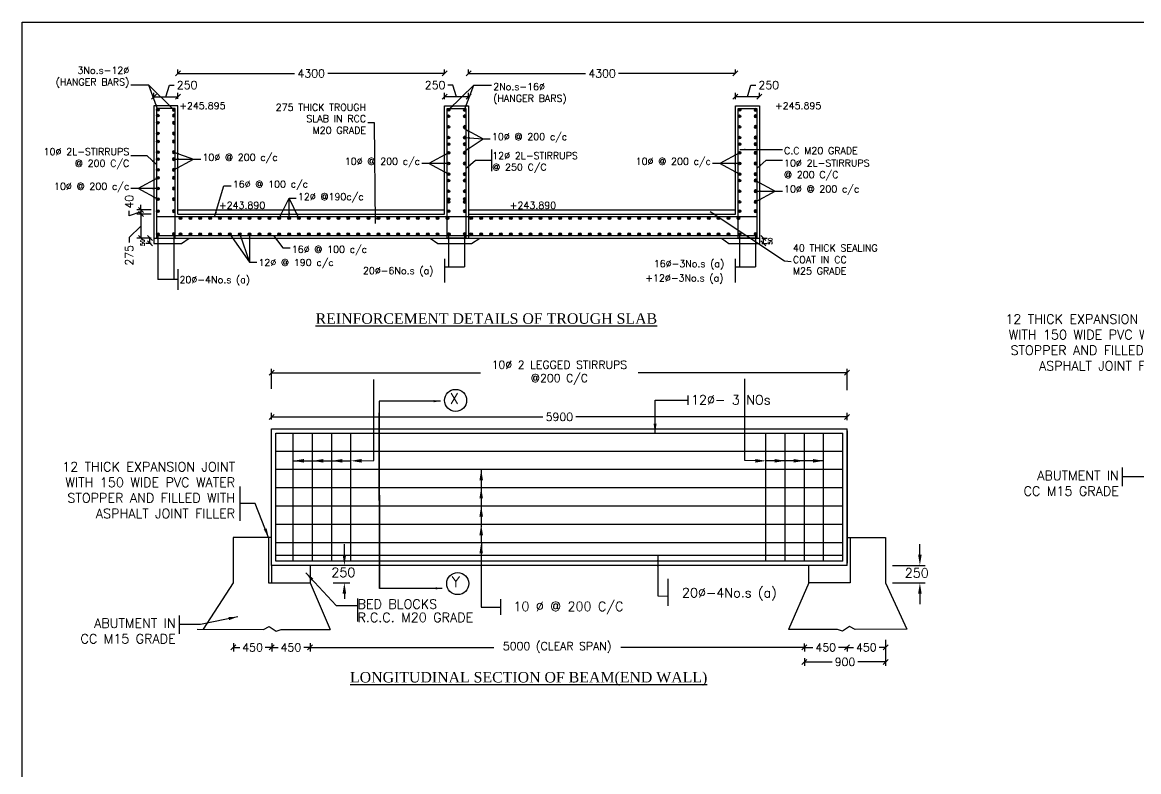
# Model space of a CAD drawing. Header units: inches. Extents: x 103704 to 190976, y -124356 to 89240.
# Drawn here: x 145429 to 166350, y -109060 to -95017 of the extents above; entities that cross this region are included whole.
import ezdxf
from ezdxf.enums import TextEntityAlignment as Align

# ---------------------------------------------------------------- set-up
doc = ezdxf.new("R2010")
doc.units = ezdxf.units.IN
doc.header["$LTSCALE"] = 100
doc.header["$MEASUREMENT"] = 0
doc.header["$PDMODE"] = 3
for name, color, linetype in [('Dim', 7, 'Continuous'), ('ren', 7, 'Continuous'), ('Text', 7, 'Continuous')]:
    doc.layers.add(name, color=color, linetype=linetype)
doc.styles.add('ARIAL', font='times.ttf')
doc.styles.add('ROMANS', font='romans')
doc.dimstyles.new('ISO-25', dxfattribs={"dimscale": 50, "dimtxt": 2.5, "dimasz": 2.5, "dimexe": 1.25, "dimexo": 0.625, "dimtad": 1, "dimtxsty": 'ROMANS', "dimcen": 2.5, "dimadec": 0, "dimazin": 0, "dimtfac": 1, "dimtmove": 0, "dimatfit": 3, "dimfxl": 1, "dimarcsym": 0})
doc.dimstyles.new('Raj-50', dxfattribs={"dimscale": 50, "dimtxt": 2, "dimasz": 1.25, "dimexe": 1, "dimexo": 0.625, "dimtad": 0, "dimtxsty": 'ROMANS', "dimblk": 'OBLIQUE', "dimcen": 1.25, "dimclrd": 256, "dimclre": 256, "dimclrt": 256, "dimadec": 0, "dimazin": 0, "dimtfac": 1, "dimtmove": 1, "dimatfit": 3, "dimfxl": 1, "dimlwd": -1, "dimlwe": -1, "dimarcsym": 0})
doc.dimstyles.new('Raj-75', dxfattribs={"dimscale": 75, "dimtxt": 2, "dimasz": 1.25, "dimexe": 1, "dimexo": 0.625, "dimtad": 0, "dimtxsty": 'ROMANS', "dimblk": 'OBLIQUE', "dimcen": 1.25, "dimclrd": 256, "dimclre": 256, "dimclrt": 256, "dimadec": 0, "dimazin": 0, "dimtfac": 1, "dimtmove": 1, "dimatfit": 3, "dimfxl": 1, "dimlwd": -1, "dimlwe": -1, "dimarcsym": 0})

# ---------------------------------------------------------------- blocks, each defined once
blk = doc.blocks.new('_Oblique')
at = {"color": 0, "linetype": 'ByBlock', "lineweight": -2}
blk.add_line((-0.5, -0.5), (0.5, 0.5), dxfattribs=at)
blk = doc.blocks.new('*D96')
at = {"layer": 'Defpoints', "color": 0, "transparency": 16777216}
for p in [(148344, -96413), (147894, -96505), (148344, -96500)]:
    blk.add_point(p, dxfattribs=at)
at = {"layer": 'Dim', "transparency": 16777216}
for p, q in [((148119, -96413), (148185, -96193)), ((148185, -96193), (148278, -96193)), ((147894, -96458), (147894, -96338)), ((147894, -96413), (148344, -96413)), ((148344, -96453), (148344, -96338))]:
    blk.add_line(p, q, dxfattribs=at)
at = {"layer": 'Dim', "transparency": 16777216, "xscale": 93.75, "yscale": 93.75, "zscale": 93.75, "rotation": 180}
blk.add_blockref('_Oblique', (147894, -96413), dxfattribs=at)
at = {"layer": 'Dim', "transparency": 16777216, "xscale": 93.75, "yscale": 93.75, "zscale": 93.75}
blk.add_blockref('_Oblique', (148344, -96413), dxfattribs=at)
at = {"layer": 'Dim', "transparency": 16777216, "insert": (148518, -96193), "char_height": 150, "attachment_point": 5, "style": 'ROMANS'}
blk.add_mtext('250', dxfattribs=at)
blk = doc.blocks.new('*D97')
at = {"layer": 'Defpoints', "color": 0, "transparency": 16777216}
for p in [(153344, -96413), (153344, -96503), (153794, -96457)]:
    blk.add_point(p, dxfattribs=at)
at = {"layer": 'Dim', "transparency": 16777216}
for p, q in [((153499, -96193), (153405, -96193)), ((153569, -96413), (153499, -96193)), ((153344, -96456), (153344, -96338)), ((153794, -96413), (153344, -96413)), ((153794, -96410), (153794, -96338))]:
    blk.add_line(p, q, dxfattribs=at)
at = {"layer": 'Dim', "transparency": 16777216, "xscale": 93.75, "yscale": 93.75, "zscale": 93.75, "rotation": 180}
blk.add_blockref('_Oblique', (153344, -96413), dxfattribs=at)
at = {"layer": 'Dim', "transparency": 16777216, "xscale": 93.75, "yscale": 93.75, "zscale": 93.75}
blk.add_blockref('_Oblique', (153794, -96413), dxfattribs=at)
at = {"layer": 'Dim', "transparency": 16777216, "insert": (153165, -96193), "char_height": 150, "attachment_point": 5, "style": 'ROMANS'}
blk.add_mtext('250', dxfattribs=at)
blk = doc.blocks.new('*D98')
at = {"layer": 'Defpoints', "color": 0, "transparency": 16777216}
for p in [(147894, -98531), (147653, -98611), (147894, -98611)]:
    blk.add_point(p, dxfattribs=at)
at = {"layer": 'Dim', "transparency": 16777216}
for p, q in [((147847, -98531), (147578, -98531)), ((147653, -98531), (147653, -98438)), ((147653, -98531), (147653, -98611)), ((147653, -98531), (147653, -98611)), ((147433, -98642), (147433, -98549)), ((147653, -98571), (147433, -98642)), ((147847, -98611), (147578, -98611)), ((147653, -98611), (147653, -98705))]:
    blk.add_line(p, q, dxfattribs=at)
at = {"layer": 'Dim', "transparency": 16777216, "xscale": 93.75, "yscale": 93.75, "zscale": 93.75}
for p, rotation in [((147653, -98531), 270), ((147653, -98611), 90)]:
    blk.add_blockref('_Oblique', p, dxfattribs=dict(at, rotation=rotation))
at = {"layer": 'Dim', "transparency": 16777216, "insert": (147433, -98380), "char_height": 150, "attachment_point": 5, "rotation": 90, "style": 'ROMANS'}
blk.add_mtext('40', dxfattribs=at)
blk = doc.blocks.new('*D99')
at = {"layer": 'Defpoints', "color": 0, "transparency": 16777216}
for p in [(147894, -98611), (147653, -99061), (147894, -99061)]:
    blk.add_point(p, dxfattribs=at)
at = {"layer": 'Dim', "transparency": 16777216}
for p, q in [((147847, -98611), (147578, -98611)), ((147653, -98611), (147653, -99061)), ((147653, -98836), (147433, -99051)), ((147433, -99051), (147433, -99145)), ((147847, -99061), (147578, -99061))]:
    blk.add_line(p, q, dxfattribs=at)
at = {"layer": 'Dim', "transparency": 16777216, "xscale": 93.75, "yscale": 93.75, "zscale": 93.75}
for p, rotation in [((147653, -98611), 90), ((147653, -99061), 270)]:
    blk.add_blockref('_Oblique', p, dxfattribs=dict(at, rotation=rotation))
at = {"layer": 'Dim', "transparency": 16777216, "insert": (147433, -99384), "char_height": 150, "attachment_point": 5, "rotation": 90, "style": 'ROMANS'}
blk.add_mtext('275', dxfattribs=at)
blk = doc.blocks.new('A$C499103CF')
at = {"ltscale": 5}
h = blk.add_hatch(color=256, dxfattribs=at)
edge = h.paths.add_edge_path()
edge.add_arc((0, 0), 25, 0, 360)
blk.add_circle((0, 0), 25, dxfattribs=at)
blk = doc.blocks.new('*D100')
at = {"layer": 'Defpoints', "color": 0, "transparency": 16777216}
for p in [(148344, -96019), (153344, -95975), (153344, -96019)]:
    blk.add_point(p, dxfattribs=at)
at = {"layer": 'Dim', "transparency": 16777216}
for p, q in [((148344, -95973), (148344, -95900)), ((148344, -95975), (150532, -95975)), ((153344, -95975), (151155, -95975)), ((153344, -95973), (153344, -95900))]:
    blk.add_line(p, q, dxfattribs=at)
at = {"layer": 'Dim', "transparency": 16777216, "xscale": 93.75, "yscale": 93.75, "zscale": 93.75, "rotation": 180}
blk.add_blockref('_Oblique', (148344, -95975), dxfattribs=at)
at = {"layer": 'Dim', "transparency": 16777216, "xscale": 93.75, "yscale": 93.75, "zscale": 93.75}
blk.add_blockref('_Oblique', (153344, -95975), dxfattribs=at)
at = {"layer": 'Dim', "transparency": 16777216, "insert": (150844, -95975), "char_height": 150, "attachment_point": 5, "style": 'ROMANS'}
blk.add_mtext('4300', dxfattribs=at)
blk = doc.blocks.new('*D101')
at = {"layer": 'Defpoints', "color": 0, "transparency": 16777216}
for p in [(158794, -96413), (158794, -96503), (159244, -96457)]:
    blk.add_point(p, dxfattribs=at)
at = {"layer": 'Dim', "transparency": 16777216}
for p, q in [((159019, -96413), (159085, -96193)), ((159085, -96193), (159178, -96193)), ((158794, -96456), (158794, -96338)), ((159244, -96413), (158794, -96413)), ((159244, -96410), (159244, -96338))]:
    blk.add_line(p, q, dxfattribs=at)
at = {"layer": 'Dim', "transparency": 16777216, "xscale": 93.75, "yscale": 93.75, "zscale": 93.75, "rotation": 180}
blk.add_blockref('_Oblique', (158794, -96413), dxfattribs=at)
at = {"layer": 'Dim', "transparency": 16777216, "xscale": 93.75, "yscale": 93.75, "zscale": 93.75}
blk.add_blockref('_Oblique', (159244, -96413), dxfattribs=at)
at = {"layer": 'Dim', "transparency": 16777216, "insert": (159418, -96193), "char_height": 150, "attachment_point": 5, "style": 'ROMANS'}
blk.add_mtext('250', dxfattribs=at)
blk = doc.blocks.new('*D102')
at = {"layer": 'Defpoints', "color": 0, "transparency": 16777216}
for p in [(153794, -96019), (158794, -95975), (158794, -96019)]:
    blk.add_point(p, dxfattribs=at)
at = {"layer": 'Dim', "transparency": 16777216}
for p, q in [((153794, -95973), (153794, -95900)), ((153794, -95975), (155982, -95975)), ((158794, -95975), (156605, -95975)), ((158794, -95973), (158794, -95900))]:
    blk.add_line(p, q, dxfattribs=at)
at = {"layer": 'Dim', "transparency": 16777216, "xscale": 93.75, "yscale": 93.75, "zscale": 93.75, "rotation": 180}
blk.add_blockref('_Oblique', (153794, -95975), dxfattribs=at)
at = {"layer": 'Dim', "transparency": 16777216, "xscale": 93.75, "yscale": 93.75, "zscale": 93.75}
blk.add_blockref('_Oblique', (158794, -95975), dxfattribs=at)
at = {"layer": 'Dim', "transparency": 16777216, "insert": (156294, -95975), "char_height": 150, "attachment_point": 5, "style": 'ROMANS'}
blk.add_mtext('4300', dxfattribs=at)
blk = doc.blocks.new('*D195')
at = {"layer": 'Defpoints', "color": 0, "transparency": 16777216}
for p in [(159244, -99061), (159244, -99161), (159316, -99161)]:
    blk.add_point(p, dxfattribs=at)
at = {"layer": 'Dim', "transparency": 16777216}
for p, q in [((159290, -99061), (159391, -99061)), ((159290, -99161), (159391, -99161)), ((159316, -99061), (159316, -99161))]:
    blk.add_line(p, q, dxfattribs=at)
at = {"layer": 'Dim', "transparency": 16777216, "xscale": 93.75, "yscale": 93.75, "zscale": 93.75}
for p, rotation in [((159316, -99061), 90), ((159316, -99161), 270)]:
    blk.add_blockref('_Oblique', p, dxfattribs=dict(at, rotation=rotation))
at = {"layer": 'Dim', "transparency": 16777216, "insert": (159446, -99117), "char_height": 75, "attachment_point": 5, "rotation": 90, "style": 'ROMANS'}
blk.add_mtext('50', dxfattribs=at)
blk = doc.blocks.new('*D196')
at = {"layer": 'Defpoints', "color": 0, "transparency": 16777216}
for p in [(147820, -99061), (147894, -99061), (147894, -99161)]:
    blk.add_point(p, dxfattribs=at)
at = {"layer": 'Dim', "transparency": 16777216}
for p, q in [((147847, -99061), (147745, -99061)), ((147847, -99161), (147745, -99161)), ((147820, -99161), (147820, -99061))]:
    blk.add_line(p, q, dxfattribs=at)
at = {"layer": 'Dim', "transparency": 16777216, "xscale": 93.75, "yscale": 93.75, "zscale": 93.75}
for p, rotation in [((147820, -99061), 90), ((147820, -99161), 270)]:
    blk.add_blockref('_Oblique', p, dxfattribs=dict(at, rotation=rotation))
at = {"layer": 'Dim', "transparency": 16777216, "insert": (147683, -99145), "char_height": 75, "attachment_point": 5, "rotation": 90, "style": 'ROMANS'}
blk.add_mtext('50', dxfattribs=at)
blk = doc.blocks.new('*D197')
at = {"layer": 'Defpoints', "color": 0, "transparency": 16777216}
for p in [(149384, -106606), (150104, -106606), (150104, -106732)]:
    blk.add_point(p, dxfattribs=at)
at = {"layer": 'Dim', "transparency": 16777216}
for p, q in [((149384, -106652), (149384, -106807)), ((150104, -106652), (150104, -106807)), ((149384, -106732), (149504, -106732)), ((150104, -106732), (149983, -106732))]:
    blk.add_line(p, q, dxfattribs=at)
at = {"layer": 'Dim', "transparency": 16777216, "xscale": 93.75, "yscale": 93.75, "zscale": 93.75, "rotation": 180}
blk.add_blockref('_Oblique', (149384, -106732), dxfattribs=at)
at = {"layer": 'Dim', "transparency": 16777216, "xscale": 93.75, "yscale": 93.75, "zscale": 93.75}
blk.add_blockref('_Oblique', (150104, -106732), dxfattribs=at)
at = {"layer": 'Dim', "transparency": 16777216, "insert": (149744, -106732), "char_height": 150, "attachment_point": 5, "style": 'ROMANS'}
blk.add_mtext('450', dxfattribs=at)
blk = doc.blocks.new('*D198')
at = {"layer": 'Defpoints', "color": 0, "transparency": 16777216}
for p in [(150104, -106631), (150821, -106606), (150821, -106732)]:
    blk.add_point(p, dxfattribs=at)
at = {"layer": 'Dim', "transparency": 16777216}
for p, q in [((150104, -106677), (150104, -106807)), ((150821, -106652), (150821, -106807)), ((150104, -106732), (150223, -106732)), ((150821, -106732), (150702, -106732))]:
    blk.add_line(p, q, dxfattribs=at)
at = {"layer": 'Dim', "transparency": 16777216, "xscale": 93.75, "yscale": 93.75, "zscale": 93.75, "rotation": 180}
blk.add_blockref('_Oblique', (150104, -106732), dxfattribs=at)
at = {"layer": 'Dim', "transparency": 16777216, "xscale": 93.75, "yscale": 93.75, "zscale": 93.75}
blk.add_blockref('_Oblique', (150821, -106732), dxfattribs=at)
at = {"layer": 'Dim', "transparency": 16777216, "insert": (150462, -106732), "char_height": 150, "attachment_point": 5, "style": 'ROMANS'}
blk.add_mtext('450', dxfattribs=at)
blk = doc.blocks.new('*D199')
at = {"layer": 'Defpoints', "color": 0, "transparency": 16777216}
for p in [(160086, -106695), (160886, -106664), (160886, -106730)]:
    blk.add_point(p, dxfattribs=at)
at = {"layer": 'Dim', "transparency": 16777216}
for p, q in [((160086, -106730), (160246, -106730)), ((160086, -106742), (160086, -106805)), ((160886, -106730), (160726, -106730)), ((160886, -106711), (160886, -106805))]:
    blk.add_line(p, q, dxfattribs=at)
at = {"layer": 'Dim', "transparency": 16777216, "xscale": 93.75, "yscale": 93.75, "zscale": 93.75, "rotation": 180}
blk.add_blockref('_Oblique', (160086, -106730), dxfattribs=at)
at = {"layer": 'Dim', "transparency": 16777216, "xscale": 93.75, "yscale": 93.75, "zscale": 93.75}
blk.add_blockref('_Oblique', (160886, -106730), dxfattribs=at)
at = {"layer": 'Dim', "transparency": 16777216, "insert": (160486, -106730), "char_height": 150, "attachment_point": 5, "style": 'ROMANS'}
blk.add_mtext('450', dxfattribs=at)
blk = doc.blocks.new('*D200')
at = {"layer": 'Defpoints', "color": 0, "transparency": 16777216}
for p in [(150101, -102507), (160886, -102411), (160886, -102518)]:
    blk.add_point(p, dxfattribs=at)
at = {"layer": 'Dim', "transparency": 16777216}
for p, q in [((150101, -102460), (150101, -102336)), ((150101, -102411), (155182, -102411)), ((160886, -102411), (155805, -102411)), ((160886, -102471), (160886, -102336))]:
    blk.add_line(p, q, dxfattribs=at)
at = {"layer": 'Dim', "transparency": 16777216, "xscale": 93.75, "yscale": 93.75, "zscale": 93.75, "rotation": 180}
blk.add_blockref('_Oblique', (150101, -102411), dxfattribs=at)
at = {"layer": 'Dim', "transparency": 16777216, "xscale": 93.75, "yscale": 93.75, "zscale": 93.75}
blk.add_blockref('_Oblique', (160886, -102411), dxfattribs=at)
at = {"layer": 'Dim', "transparency": 16777216, "insert": (155494, -102411), "char_height": 150, "attachment_point": 5, "style": 'ROMANS'}
blk.add_mtext('5900', dxfattribs=at)
blk = doc.blocks.new('*D201')
at = {"layer": 'Defpoints', "color": 0, "transparency": 16777216}
for p in [(160886, -106664), (161606, -106544), (161606, -106730)]:
    blk.add_point(p, dxfattribs=at)
at = {"layer": 'Dim', "transparency": 16777216}
for p, q in [((161606, -106591), (161606, -106805)), ((160886, -106711), (160886, -106805)), ((160886, -106730), (161006, -106730)), ((161606, -106730), (161486, -106730))]:
    blk.add_line(p, q, dxfattribs=at)
at = {"layer": 'Dim', "transparency": 16777216, "xscale": 93.75, "yscale": 93.75, "zscale": 93.75, "rotation": 180}
blk.add_blockref('_Oblique', (160886, -106730), dxfattribs=at)
at = {"layer": 'Dim', "transparency": 16777216, "xscale": 93.75, "yscale": 93.75, "zscale": 93.75}
blk.add_blockref('_Oblique', (161606, -106730), dxfattribs=at)
at = {"layer": 'Dim', "transparency": 16777216, "insert": (161246, -106730), "char_height": 150, "attachment_point": 5, "style": 'ROMANS'}
blk.add_mtext('450', dxfattribs=at)
blk = doc.blocks.new('*D202')
at = {"layer": 'Defpoints', "color": 0, "transparency": 16777216}
for p in [(150821, -106732), (160086, -106732), (160086, -106797)]:
    blk.add_point(p, dxfattribs=at)
at = {"layer": 'Dim', "transparency": 16777216}
for p, q in [((160086, -106750), (160086, -106657)), ((150821, -106732), (154264, -106732)), ((150821, -106779), (150821, -106807)), ((160086, -106732), (156643, -106732))]:
    blk.add_line(p, q, dxfattribs=at)
at = {"layer": 'Dim', "transparency": 16777216, "xscale": 93.75, "yscale": 93.75, "zscale": 93.75, "rotation": 180}
blk.add_blockref('_Oblique', (150821, -106732), dxfattribs=at)
at = {"layer": 'Dim', "transparency": 16777216, "xscale": 93.75, "yscale": 93.75, "zscale": 93.75}
blk.add_blockref('_Oblique', (160086, -106732), dxfattribs=at)
at = {"layer": 'Dim', "transparency": 16777216, "insert": (155454, -106732), "char_height": 150, "attachment_point": 5, "style": 'ROMANS'}
blk.add_mtext('5000 (CLEAR SPAN)', dxfattribs=at)
blk = doc.blocks.new('*D203')
at = {"layer": 'Defpoints', "color": 0, "transparency": 16777216}
for p in [(160086, -106886), (161606, -106721), (161606, -107003)]:
    blk.add_point(p, dxfattribs=at)
at = {"layer": 'Dim', "transparency": 16777216}
for p, q in [((161606, -106768), (161606, -107078)), ((160086, -106933), (160086, -107078)), ((160086, -107003), (160606, -107003)), ((161606, -107003), (161086, -107003))]:
    blk.add_line(p, q, dxfattribs=at)
at = {"layer": 'Dim', "transparency": 16777216, "xscale": 93.75, "yscale": 93.75, "zscale": 93.75, "rotation": 180}
blk.add_blockref('_Oblique', (160086, -107003), dxfattribs=at)
at = {"layer": 'Dim', "transparency": 16777216, "xscale": 93.75, "yscale": 93.75, "zscale": 93.75}
blk.add_blockref('_Oblique', (161606, -107003), dxfattribs=at)
at = {"layer": 'Dim', "transparency": 16777216, "insert": (160846, -107003), "char_height": 150, "attachment_point": 5, "style": 'ROMANS'}
blk.add_mtext('900', dxfattribs=at)
blk = doc.blocks.new('*D204')
at = {"layer": 'Defpoints', "color": 0, "transparency": 16777216}
for p in [(150101, -101584), (150101, -101933), (160886, -101959)]:
    blk.add_point(p, dxfattribs=at)
at = {"layer": 'Dim', "transparency": 16777216}
for p, q in [((150101, -101887), (150101, -101509)), ((150101, -101584), (154018, -101584)), ((160886, -101584), (156969, -101584)), ((160886, -101912), (160886, -101509))]:
    blk.add_line(p, q, dxfattribs=at)
at = {"layer": 'Dim', "transparency": 16777216, "xscale": 93.75, "yscale": 93.75, "zscale": 93.75, "rotation": 180}
blk.add_blockref('_Oblique', (150101, -101584), dxfattribs=at)
at = {"layer": 'Dim', "transparency": 16777216, "xscale": 93.75, "yscale": 93.75, "zscale": 93.75}
blk.add_blockref('_Oblique', (160886, -101584), dxfattribs=at)
at = {"layer": 'Dim', "transparency": 16777216, "insert": (155494, -101584), "char_height": 150, "attachment_point": 5, "style": 'ROMANS'}
blk.add_mtext('10%%C 2 LEGGED STIRRUPS\\P@200 C/C ', dxfattribs=at)

msp = doc.modelspace()

# ---------------------------------------------------------------- linework, layer by layer
at = {"color": 7, "ltscale": 5}
for p, q in [((148343.541, -96581.44), (147893.541, -96581.44)), ((147893.541, -96581.44), (147893.541, -99061.44)), ((148343.541, -98611.44), (148343.541, -96581.44)), ((153343.541, -98611.44), (153343.541, -96581.44)), ((153343.541, -96581.44), (153793.541, -96581.44)), ((153343.541, -98611.44), (153343.541, -96581.44)), ((153793.541, -96581.44), (153793.541, -99061.44)), ((158793.541, -98611.44), (158793.541, -96581.44)), ((158793.541, -96581.44), (159243.541, -96581.44)), ((158793.541, -98611.44), (158793.541, -96581.44)), ((159243.541, -96581.44), (159243.541, -99061.44)), ((148343.541, -98531.44), (153343.541, -98531.44)), ((153793.541, -98531.44), (158793.541, -98531.44)), ((148343.541, -98611.44), (153343.541, -98611.44)), ((153793.541, -98611.44), (158793.541, -98611.44)), ((147893.541, -99061.44), (153793.541, -99061.44)), ((153343.541, -99061.44), (159243.541, -99061.44))]:
    msp.add_line(p, q, dxfattribs=at)
at = {"color": 0}
for p, q in [((150100.773, -105193.666), (150100.773, -102633.666)), ((150100.773, -102633.666), (160886.228, -102633.666)), ((150100.773, -102633.666), (160886.228, -102633.666)), ((160886.228, -105193.666), (160886.228, -102633.666)), ((160886.228, -102673.666), (160886.228, -105153.666)), ((149380.773, -104673.666), (149380.773, -105522.468)), ((150105.753, -104673.666), (149380.773, -104673.666)), ((150045.943, -104673.666), (150045.943, -105522.468)), ((160881.247, -104673.666), (161606.228, -104673.666)), ((160941.058, -104673.666), (160941.058, -105522.468)), ((161606.228, -104673.666), (161606.228, -105522.468)), ((160886.228, -105193.666), (150100.773, -105193.666)), ((150100.773, -105193.666), (150100.773, -105522.468)), ((150820.773, -105193.666), (150820.773, -105522.468)), ((149380.773, -105522.468), (148820.903, -106391.847)), ((150045.943, -105522.468), (150820.773, -105522.468)), ((150820.773, -105522.468), (151199.791, -106392.931)), ((160166.228, -105522.468), (159787.21, -106392.931)), ((160941.058, -105522.468), (160166.228, -105522.468)), ((161606.228, -105522.468), (162004.939, -106391.847)), ((148703.084, -106391.847), (149949.307, -106392.931)), ((149949.307, -106392.931), (150055.935, -106339.19)), ((150055.935, -106339.19), (150184.342, -106427.789)), ((150184.342, -106427.789), (150279.828, -106392.931)), ((150279.828, -106392.931), (151199.791, -106392.931)), ((160707.172, -106392.931), (159787.21, -106392.931)), ((160802.658, -106427.789), (160707.172, -106392.931)), ((160931.066, -106339.19), (160802.658, -106427.789)), ((161037.693, -106392.931), (160931.066, -106339.19)), ((162004.939, -106391.847), (161037.693, -106392.931))]:
    msp.add_line(p, q, dxfattribs=at)
at = {"color": 0, "ltscale": 5}
msp.add_line((160166.228, -105522.468), (160166.228, -105193.666), dxfattribs=at)
at = {"layer": 'Dim'}
for p, q in [((154222.907, -97398.272), (154222.907, -97805.477)), ((147893.541, -99061.44), (147893.541, -99161.44)), ((147893.541, -99161.44), (148409.676, -99161.44)), ((148409.676, -99161.44), (148553.143, -99061.44)), ((153072.011, -99061.44), (153215.747, -99161.44)), ((153215.747, -99161.44), (153846.777, -99161.44)), ((153846.777, -99161.44), (154001.03, -99061.44)), ((158532.407, -99061.44), (158667.273, -99161.44)), ((158667.273, -99161.44), (159243.541, -99161.44)), ((159243.541, -99061.44), (159243.541, -99161.44)), ((152015.318, -103231.241), (152015.318, -101710.287)), ((158971.682, -103231.241), (158971.682, -101699.572)), ((157907.128, -102183.46), (157907.128, -102008.089)), ((151787.263, -103234.131), (152015.318, -103231.241)), ((159199.738, -103234.131), (158971.682, -103231.241)), ((166047.395, -103710.922), (166047.395, -103362.559)), ((149511.678, -104358.092), (149511.678, -103713.664)), ((151464.731, -104993.666), (151464.731, -104793.666)), ((154029.033, -104627.569), (154031.923, -104907.442)), ((162250.186, -104993.666), (162250.186, -104793.666)), ((154029.033, -104969.701), (154029.033, -105977.616)), ((161736.228, -105193.666), (162350.186, -105193.666)), ((151257.752, -105522.468), (151564.731, -105522.468)), ((157530.929, -105949.192), (157530.929, -105445.256)), ((161736.228, -105522.468), (162350.186, -105522.468)), ((151464.731, -105722.468), (151464.731, -105822.468)), ((151710.088, -105814.353), (151710.088, -106245.813)), ((154392.162, -105829.11), (154392.162, -106117.435)), ((162250.186, -105722.468), (162250.186, -105922.468)), ((154029.033, -105977.616), (154392.162, -105977.616)), ((148372.69, -106478.237), (148372.69, -106129.874))]:
    msp.add_line(p, q, dxfattribs=at)
at = {"layer": 'Dim', "color": 7, "ltscale": 5}
for p, q in [((153341.08, -99450.239), (153341.08, -99892.995)), ((158791.08, -99450.239), (158791.08, -99892.995)), ((148346.003, -99641.123), (148346.003, -100032.461))]:
    msp.add_line(p, q, dxfattribs=at)
at = {"layer": 'Dim', "color": 7}
for p, q in [((153341.08, -99600.825), (153718.541, -99600.825)), ((158791.08, -99600.825), (159168.541, -99600.825)), ((148346.003, -99838.604), (147971.667, -99838.604))]:
    msp.add_line(p, q, dxfattribs=at)
at = {"layer": 'Dim'}
msp.add_lwpolyline([(145429.423, -95016.856), (190975.765, -95016.856), (190975.765, -124355.842), (145429.423, -124355.842)], close=True, dxfattribs=at)
for points in [[(150707.263, -103234.131), (151227.263, -103234.131), (151587.263, -103234.131)], [(160246.228, -103234.131), (159726.228, -103234.131), (159366.228, -103234.131)], [(154029.033, -103599.386), (154029.033, -104119.386), (154029.033, -104479.386)], [(157341.923, -105006.773), (157341.689, -105763.818), (157530.929, -105772.138)]]:
    msp.add_lwpolyline(points, dxfattribs=at)
for centre in [(153548.295, -102101.975), (153589.602, -105534.186)]:
    msp.add_circle(centre, 206.457, dxfattribs=at)
for points in [[(150707.263, -103267.464), (150507.263, -103234.131), (150707.263, -103200.798)], [(151070.998, -103267.464), (150870.998, -103234.131), (151070.998, -103200.798)], [(151427.263, -103267.464), (151227.263, -103234.131), (151427.263, -103200.798)], [(151787.263, -103267.464), (151587.263, -103234.131), (151787.263, -103200.798)], [(159166.228, -103267.464), (159366.228, -103234.131), (159166.228, -103200.798)], [(159526.228, -103267.464), (159726.228, -103234.131), (159526.228, -103200.798)], [(159882.492, -103267.464), (160082.492, -103234.131), (159882.492, -103200.798)], [(160246.228, -103267.464), (160446.228, -103234.131), (160246.228, -103200.798)], [(153995.699, -103599.386), (154029.033, -103399.386), (154062.366, -103599.386)], [(153995.699, -103940.092), (154029.033, -103740.092), (154062.366, -103940.092)], [(153995.699, -104279.084), (154029.033, -104079.084), (154062.366, -104279.084)], [(153995.699, -104627.569), (154029.033, -104427.569), (154062.366, -104627.569)], [(153995.699, -104969.701), (154029.033, -104769.701), (154062.366, -104969.701)], [(151431.398, -104993.666), (151498.065, -104993.666), (151464.731, -105193.666)], [(157324.96, -105104.99), (157341.626, -105004.99), (157358.293, -105104.99)], [(162216.853, -104993.666), (162283.519, -104993.666), (162250.186, -105193.666)], [(157322.85, -105210.382), (157339.517, -105110.382), (157356.184, -105210.382)], [(151431.398, -105722.468), (151498.065, -105722.468), (151464.731, -105522.468)], [(162216.853, -105722.468), (162283.519, -105722.468), (162250.186, -105522.468)]]:
    msp.add_solid(points, dxfattribs=at)
at = {"layer": 'ren', "color": 7, "ltscale": 5}
for p, q in [((147943.541, -98658.325), (153743.541, -98658.325)), ((153393.541, -98658.325), (159193.541, -98658.325)), ((147943.541, -99013.137), (153743.541, -99013.137)), ((153393.541, -99013.137), (159193.541, -99013.137))]:
    msp.add_line(p, q, dxfattribs=at)
at = {"layer": 'ren', "ltscale": 5}
for p, q in [((150180.773, -105113.666), (150180.773, -102713.666)), ((150180.773, -102713.666), (160806.228, -102713.666)), ((150507.263, -105113.666), (150507.263, -102713.666)), ((150867.263, -105113.666), (150867.263, -102713.666)), ((151227.263, -105113.666), (151227.263, -102713.666)), ((151587.263, -105113.666), (151587.263, -102713.666)), ((159366.228, -105113.666), (159366.228, -102713.666)), ((159726.228, -105113.666), (159726.228, -102713.666)), ((160086.228, -105113.666), (160086.228, -102713.666)), ((160446.228, -105113.666), (160446.228, -102713.666)), ((160806.228, -105113.666), (160806.228, -102713.666)), ((160806.228, -103056.53), (150180.773, -103056.53)), ((160806.228, -103399.386), (150180.773, -103399.386)), ((160806.228, -103742.242), (150180.773, -103742.242)), ((160806.228, -104085.098), (150180.773, -104085.098)), ((160806.228, -104427.954), (150180.773, -104427.954)), ((160806.228, -104770.81), (150180.773, -104770.81)), ((160806.228, -105006.773), (150180.773, -105006.773)), ((160806.228, -105113.666), (150180.773, -105113.666))]:
    msp.add_line(p, q, dxfattribs=at)
at = {"layer": 'ren', "color": 7, "ltscale": 5}
for points in [[(148293.541, -99061.44), (148293.541, -96631.44), (147943.541, -96631.44), (147943.541, -99061.44)], [(153393.541, -99061.44), (153393.541, -96631.44), (153743.541, -96631.44), (153743.541, -99061.44)], [(158843.541, -99061.44), (158843.541, -96631.44), (159193.541, -96631.44), (159193.541, -99061.44)]]:
    msp.add_lwpolyline(points, close=True, dxfattribs=at)

# ---------------------------------------------------------------- block references
for p in [(147968.541, -96656.44), (153418.541, -96656.44), (158868.541, -96656.44), (147968.541, -96765.376), (153418.541, -96777.781), (158868.541, -96777.781), (147968.541, -96897.555), (147968.541, -97097.555), (153418.541, -96977.781), (158868.541, -96977.781), (147968.541, -97248.933), (153418.541, -97177.781), (153418.541, -97299.588), (158868.541, -97177.781), (158868.541, -97299.588), (147968.541, -97448.933), (153418.541, -97461.337), (158868.541, -97461.337), (147968.541, -97581.112), (153418.541, -97661.337), (158868.541, -97661.337), (147968.541, -97781.112), (147968.541, -97932.49), (153418.541, -97861.337), (158868.541, -97861.337), (147968.541, -98132.49), (153418.541, -97983.145), (158868.541, -97983.145), (147968.541, -98332.49), (153418.541, -98183.145), (153418.541, -98332.49), (158868.541, -98183.145), (147968.541, -98556.44), (153418.541, -98383.145), (153418.541, -98556.44), (153418.541, -98556.44), (158868.541, -98383.145), (158868.541, -98556.44), (148393.541, -98686.44), (148578.541, -98686.44), (148763.541, -98686.44), (148948.541, -98686.44), (149133.541, -98686.44), (149318.541, -98686.44), (149503.541, -98686.44), (149688.541, -98686.44), (149873.541, -98686.44), (150058.541, -98686.44), (150243.541, -98686.44), (150428.541, -98686.44), (150613.541, -98686.44), (150798.541, -98686.44), (150983.541, -98686.44), (151168.541, -98686.44), (151353.541, -98686.44), (151538.541, -98686.44), (151723.541, -98686.44), (151918.05, -98686.44), (152103.05, -98686.44), (152288.05, -98686.44), (152473.05, -98686.44), (152658.05, -98686.44), (152843.05, -98686.44), (153028.05, -98686.44), (153213.05, -98686.44), (153398.05, -98686.44), (153843.541, -98686.44), (154028.541, -98686.44), (154213.541, -98686.44), (154398.541, -98686.44), (154583.541, -98686.44), (154768.541, -98686.44), (154953.541, -98686.44), (155138.541, -98686.44), (155323.541, -98686.44), (155508.541, -98686.44), (155693.541, -98686.44), (155878.541, -98686.44), (156063.541, -98686.44), (156248.541, -98686.44), (156433.541, -98686.44), (156618.541, -98686.44), (156803.541, -98686.44), (156988.541, -98686.44), (157173.541, -98686.44), (157368.05, -98686.44), (157553.05, -98686.44), (157738.05, -98686.44), (157923.05, -98686.44), (158108.05, -98686.44), (158293.05, -98686.44), (158478.05, -98686.44), (158663.05, -98686.44), (158848.05, -98686.44), (147971.667, -98986.44), (148393.541, -98986.44), (148578.541, -98986.44), (148763.541, -98986.44), (148948.541, -98986.44), (149133.541, -98986.44), (149318.541, -98986.44), (149503.541, -98986.44), (149688.541, -98986.44), (149873.541, -98986.44), (150058.541, -98986.44), (150243.541, -98986.44), (150428.541, -98986.44), (150613.541, -98986.44), (150798.541, -98986.44), (150983.541, -98986.44), (151168.541, -98986.44), (151353.541, -98986.44), (151538.541, -98986.44), (151723.541, -98986.44), (151918.05, -98986.44), (152103.05, -98986.44), (152288.05, -98986.44), (152473.05, -98986.44), (152658.05, -98986.44), (152843.05, -98986.44), (153028.05, -98986.44), (153213.05, -98986.44), (153418.541, -98986.44), (153421.667, -98986.44), (153843.541, -98986.44), (154028.541, -98986.44), (154213.541, -98986.44), (154398.541, -98986.44), (154583.541, -98986.44), (154768.541, -98986.44), (154953.541, -98986.44), (155138.541, -98986.44), (155323.541, -98986.44), (155508.541, -98986.44), (155693.541, -98986.44), (155878.541, -98986.44), (156063.541, -98986.44), (156248.541, -98986.44), (156433.541, -98986.44), (156618.541, -98986.44), (156803.541, -98986.44), (156988.541, -98986.44), (157173.541, -98986.44), (157368.05, -98986.44), (157553.05, -98986.44), (157738.05, -98986.44), (157923.05, -98986.44), (158108.05, -98986.44), (158293.05, -98986.44), (158478.05, -98986.44), (158663.05, -98986.44), (158868.541, -98986.44)]:
    msp.add_blockref('A$C499103CF', p, dxfattribs=at)
at = {"layer": 'ren', "color": 7, "ltscale": 5, "xscale": -1}
for p in [(148268.541, -96656.44), (153718.541, -96656.44), (159168.541, -96656.44), (148268.541, -96765.376), (153718.541, -96777.781), (159168.541, -96777.781), (148268.541, -96897.555), (148268.541, -97097.555), (153718.541, -96977.781), (159168.541, -96977.781), (148268.541, -97248.933), (153718.541, -97177.781), (153718.541, -97299.588), (159168.541, -97177.781), (159168.541, -97299.588), (148268.541, -97448.933), (153718.541, -97461.337), (159168.541, -97461.337), (148268.541, -97581.112), (153718.541, -97661.337), (159168.541, -97661.337), (148268.541, -97781.112), (148268.541, -97932.49), (153718.541, -97861.337), (159168.541, -97861.337), (148268.541, -98132.49), (153718.541, -97983.145), (159168.541, -97983.145), (148268.541, -98332.49), (153718.541, -98183.145), (153718.541, -98332.49), (159168.541, -98183.145), (148268.541, -98556.44), (153718.541, -98383.145), (153718.541, -98556.44), (153718.541, -98556.44), (159168.541, -98383.145), (159168.541, -98556.44), (148268.541, -98986.44), (153718.541, -98986.44), (153718.541, -98986.44), (159168.541, -98986.44)]:
    msp.add_blockref('A$C499103CF', p, dxfattribs=at)

# ---------------------------------------------------------------- texts
at = {"color": 0, "linetype": 'Continuous', "style": 'ARIAL'}
msp.add_text('%%ULONGITUDINAL SECTION OF BEAM(END WALL)', height=196.5598, dxfattribs=at).set_placement((151570.546, -107388.042))
at = {"color": 7, "linetype": 'Continuous', "insert": (154125.68, -100469.794), "char_height": 196.5598, "attachment_point": 2, "style": 'ARIAL'}
msp.add_mtext('{\\LREINFORCEMENT DETAILS OF TROUGH SLAB}', dxfattribs=at)
at = {"layer": 'Dim', "color": 7, "ltscale": 5, "style": 'ROMANS'}
for p in [(148368.727, -96581.44), (159534.586, -96581.44)]:
    msp.add_text('+245.895', height=130, dxfattribs=at).set_placement(p, align=Align.MIDDLE_LEFT)
for p in [(149548.586, -98552.825), (154998.586, -98552.825)]:
    msp.add_text('+243.890', height=130, dxfattribs=at).set_placement(p, align=Align.BOTTOM_CENTER)
at = {"layer": 'Dim', "color": 7, "ltscale": 5, "char_height": 130, "style": 'ROMANS'}
for s, insert, attachment_point in [('3No.s-12%%C\\P(HANGER BARS)', (147432.925, -96243.387), 9), ('2No.s-16%%C\\P(HANGER BARS)', (154254.157, -96549.523), 7), ('275 THICK TROUGH \\PSLAB IN RCC\\PM20 GRADE', (151871.23, -97105.995), 9), ('10%%C @ 200 c/c', (154229.779, -97268.011), 7), ('10%%C 2L-STIRRUPS\\P@ 200 C/C', (147432.925, -97767.586), 9), ('10%%C @ 200 c/c', (148804.157, -97654.812), 7), ('12%%C 2L-STIRRUPS\\P@ 250 C/C', (154235.626, -97839.359), 7), ('C.C M20 GRADE', (159704.157, -97488.515), 7), ('10%%C @ 200 c/c', (152882.925, -97729.591), 9), ('10%%C @ 200 c/c', (158332.925, -97729.591), 9), ('10%%C 2L-STIRRUPS\\P@ 200 C/C', (159704.157, -97980.711), 7), ('10%%C @ 200 c/c', (147432.925, -98197.729), 9), ('16%%C @ 100 c/c', (149374.033, -98157.824), 7), ('10%%C @ 200 c/c', (159704.157, -98248.384), 7), ('12%%C @190c/c', (150594.063, -98390.526), 7), ('16%%C @ 100 c/c', (150479.832, -99378.077), 7), ('40 THICK SEALING \\PCOAT IN CC\\PM25 GRADE', (159870.838, -99744.423), 7), ('12%%C @ 190 c/c', (149854.954, -99625.991), 7), ('20%%C-6No.s (a)', (151812.753, -99778.635), 7), ('16%%C-3No.s (a)', (157262.753, -99646.51), 7), ('20%%C-4No.s (a)', (148375.494, -99949.65), 7), ('+12%%C-3No.s (a)', (157103.282, -99918.857), 7)]:
    msp.add_mtext(s, dxfattribs=dict(at, insert=insert, attachment_point=attachment_point))
at = {"layer": 'Dim', "char_height": 200, "attachment_point": 1, "style": 'ROMANS'}
for s, insert in [('{\\Fsimplex.shx;X}', (153437.84, -101967.729)), ('{\\Fsimplex.shx;Y}', (153479.147, -105399.939))]:
    msp.add_mtext(s, dxfattribs=dict(at, insert=insert))
at = {"layer": 'Text', "style": 'ROMANS'}
for s, p in [('BED BLOCKS', (151710.983, -106006.722)), ('R.C.C. M20 GRADE', (151710.983, -106255.737))]:
    msp.add_text(s, height=175, dxfattribs=at).set_placement(p)
at = {"layer": 'Text', "char_height": 175, "style": 'ROMANS'}
for s, insert, attachment_point in [('{\\Fsimplex.shx;12 THICK EXPANSION JOINT\\PWITH 150 WIDE PVC WATER\\PSTOPPER AND FILLED WITH\\PASPHALT JOINT FILLER}', (167092.202, -101541.085), 9), ('{\\Fsimplex.shx|c0;12%%C- 3 NOs}', (157959.671, -102004.227), 1), ('{\\Fsimplex.shx;12 THICK EXPANSION JOINT\\PWITH 150 WIDE PVC WATER\\PSTOPPER AND FILLED WITH\\PASPHALT JOINT FILLER}', (149417.497, -104308.4), 9), ('{\\Fsimplex.shx|c1;ABUTMENT IN\\PCC M1\\Fsimplex.shx|c0;5\\Fsimplex.shx|c1; GRADE}', (165978.685, -103421.168), 3), ('250', (151670.525, -105412.965), 9), ('250', (162416.766, -105423.133), 9), ('20%%C-4No.s (a)', (159568.306, -105852.768), 9), ('{\\Fsimplex|c0;10 %%C @ 200 C/C}', (156695.877, -106108.709), 9), ('{\\Fsimplex.shx|c1;ABUTMENT IN\\PCC M1\\Fsimplex.shx|c0;5\\Fsimplex.shx|c1; GRADE}', (148303.979, -106188.483), 3)]:
    msp.add_mtext(s, dxfattribs=dict(at, insert=insert, attachment_point=attachment_point))

# ---------------------------------------------------------------- dimensions: what is measured, and where the dimension line sits
at = {"layer": 'Dim', "color": 7}
for base, p1, p2, text, picture, middle in [((153343.541, -95974.811), (148343.541, -96019.445), (153343.541, -96019.445), '4300', '*D100', (150843.541, -95974.811)), ((158793.541, -95974.811), (153793.541, -96019.445), (158793.541, -96019.445), '4300', '*D102', (156293.541, -95974.811)), ((148343.541, -96413.078), (147893.541, -96505.334), (148343.541, -96499.874), '250', '*D96', (148325.26, -96192.766))]:
    dim = msp.add_linear_dim(base=base, p1=p1, p2=p2, text=text, dimstyle='Raj-75', override={"dimfxl": 150}, dxfattribs=at)
    dim.commit()
    dim.dimension.update_dxf_attribs({"geometry": picture, "text_midpoint": middle})
for base, p1, p2, angle, text, picture, middle in [((153343.541, -96413.078), (153793.541, -96456.634), (153343.541, -96503.187), 180, '250', '*D97', (153357.977, -96192.766)), ((147653.436, -98611.44), (147893.541, -98531.44), (147893.541, -98611.44), 90, '40', '*D98', (147433.123, -98501.855)), ((147653.436, -99061.44), (147893.541, -98611.44), (147893.541, -99061.44), 90, '275', '*D99', (147433.123, -99191.571))]:
    dim = msp.add_linear_dim(base=base, p1=p1, p2=p2, angle=angle, text=text, dimstyle='Raj-75', override={"dimfxl": 150}, dxfattribs=at)
    dim.commit()
    dim.dimension.update_dxf_attribs({"geometry": picture, "text_midpoint": middle, "dimtype": 160})
dim = msp.add_linear_dim(base=(158793.541, -96413.078), p1=(159243.541, -96456.634), p2=(158793.541, -96503.187), angle=180, text='250', dimstyle='Raj-75', override={"dimfxl": 150}, dxfattribs=at)
dim.commit()
dim.dimension.update_dxf_attribs({"geometry": '*D101', "text_midpoint": (159225.26, -96192.766)})
at = {"layer": 'Dim'}
for base, p1, p2, picture, middle in [((147820.097, -99061.44), (147893.541, -99161.44), (147893.541, -99061.44), '*D196', (147683.029, -99144.583)), ((159316.188, -99161.44), (159243.541, -99061.44), (159243.541, -99161.44), '*D195', (159445.673, -99117.297))]:
    dim = msp.add_linear_dim(base=base, p1=p1, p2=p2, angle=90, text='50', dimstyle='Raj-75', override={"dimtxt": 1, "dimfxl": 150}, dxfattribs=at)
    dim.commit()
    dim.dimension.update_dxf_attribs({"geometry": picture, "text_midpoint": middle, "dimtype": 160})
for base, p1, p2, text, picture, middle in [((150100.773, -101584.196), (160886.228, -101958.872), (150100.773, -101933.479), '10%%C 2 LEGGED STIRRUPS\\P@200 C/C ', '*D204', (155493.5, -101584.196)), ((160886.228, -102411.452), (150100.773, -102507.146), (160886.228, -102518.122), '5900', '*D200', (155493.5, -102411.452)), ((160086.228, -106732.419), (150820.773, -106732.419), (160086.228, -106797.104), '5000 (CLEAR SPAN)', '*D202', (155453.5, -106732.419)), ((150103.702, -106732.419), (149383.702, -106605.517), (150103.702, -106605.517), '450', '*D197', (149743.702, -106732.419)), ((150820.773, -106732.419), (150103.702, -106630.517), (150820.773, -106605.517), '450', '*D198', (150462.238, -106732.419)), ((160886.228, -106729.699), (160086.228, -106695.267), (160886.228, -106664.456), '450', '*D199', (160486.228, -106729.699)), ((161606.228, -106729.699), (160886.228, -106664.456), (161606.228, -106544.441), '450', '*D201', (161246.228, -106729.699)), ((161606.228, -107003.495), (160086.228, -106885.837), (161606.228, -106721.366), '900', '*D203', (160846.228, -107003.495))]:
    dim = msp.add_linear_dim(base=base, p1=p1, p2=p2, text=text, dimstyle='Raj-75', override={"dimfxl": 150}, dxfattribs=at)
    dim.commit()
    dim.dimension.update_dxf_attribs({"geometry": picture, "text_midpoint": middle})

# ---------------------------------------------------------------- leaders
at = {"layer": 'Dim', "color": 7, "ltscale": 5, "annotation_type": 0, "has_hookline": 1}
for points, hookline_direction in [([(148268.541, -96656.44), (147799.156, -96193.798), (147464.175, -96193.798)], 1), ([(153708.934, -97438.257), (154064.257, -97202.773), (154198.529, -97202.773)], 0), ([(158876.377, -97401.655), (159672.907, -97401.655)], 0), ([(147943.541, -97678.87), (147767.945, -97521.648), (147464.175, -97521.648)], 1), ([(148268.541, -97781.112), (148638.635, -97581.112), (148772.907, -97581.112)], 0), ([(153418.541, -97861.337), (153048.447, -97661.337), (152914.175, -97661.337)], 1), ([(153743.541, -97759.096), (153919.138, -97601.874), (154222.907, -97601.874)], 0), ([(158868.541, -97861.337), (158498.447, -97661.337), (158364.175, -97661.337)], 1), ([(159193.541, -97759.096), (159369.138, -97601.874), (159672.907, -97601.874)], 0), ([(149032.466, -98661.44), (149208.511, -98083.055), (149342.783, -98083.055)], 0), ([(147968.541, -98332.49), (147598.447, -98132.49), (147464.175, -98132.49)], 1), ([(150428.541, -98686.44), (150428.541, -98312.397), (150562.813, -98312.397)], 0), ([(159168.541, -98383.145), (159538.635, -98183.145), (159672.907, -98183.145)], 0), ([(158318.498, -98561.44), (159715.185, -99484.581), (159839.588, -99498.877)], 0), ([(149503.541, -98986.44), (149689.432, -99510.255), (149823.704, -99510.255)], 0), ([(150138.265, -99013.137), (150314.31, -99244.213), (150448.582, -99244.213)], 0)]:
    msp.add_leader(points, dimstyle='Raj-50', override={"dimasz": 2, "dimgap": 0.625, "dimtad": 0}, dxfattribs=dict(at, hookline_direction=hookline_direction))
at = {"layer": 'Dim', "color": 7, "ltscale": 5}
for points in [[(147968.541, -96656.44), (147799.156, -96193.798)], [(153718.541, -96656.44), (153887.927, -96193.798)], [(153694.163, -97002.773), (154064.257, -97202.773)], [(153718.541, -97177.781), (154064.257, -97202.773)], [(148268.541, -97448.933), (148638.635, -97581.112)], [(153418.541, -97461.337), (153048.447, -97661.337)], [(158868.541, -97461.337), (158498.447, -97661.337)], [(148268.541, -97581.112), (148638.635, -97581.112)], [(153418.541, -97661.337), (153048.447, -97661.337)], [(158868.541, -97661.337), (158498.447, -97661.337)], [(147968.541, -97932.49), (147598.447, -98132.49)], [(147968.541, -98132.49), (147598.447, -98132.49)], [(159168.541, -97983.145), (159538.635, -98183.145)], [(150243.541, -98686.44), (150428.541, -98312.397)], [(150613.541, -98686.44), (150428.541, -98312.397)], [(159168.541, -98183.145), (159538.635, -98183.145)], [(147971.667, -98986.44), (147971.667, -99838.604)], [(148268.541, -98986.44), (148268.541, -99838.604)], [(149318.541, -98986.44), (149689.432, -99510.255)], [(149688.541, -98986.44), (149689.432, -99510.255)], [(153418.541, -98986.44), (153418.541, -99600.825)], [(153718.541, -98986.44), (153718.541, -99600.825)], [(158868.541, -98986.44), (158868.541, -99600.825)], [(159168.541, -98986.44), (159168.541, -99600.825)]]:
    msp.add_leader(points, dimstyle='Raj-50', override={"dimasz": 2, "dimgap": 0.625, "dimtad": 0}, dxfattribs=at)
at = {"layer": 'Dim', "color": 7, "ltscale": 5, "annotation_type": 0, "has_hookline": 1, "horizontal_direction": (-1, 0, 0)}
for points, hookline_direction in [([(153418.541, -96656.44), (153887.927, -96193.798), (154222.907, -96193.798)], 1), ([(152050.834, -98785.235), (152026.884, -96897.582), (151902.48, -96897.582)], 0)]:
    msp.add_leader(points, dimstyle='Raj-50', override={"dimasz": 2, "dimgap": 0.625, "dimtad": 0}, dxfattribs=dict(at, hookline_direction=hookline_direction))
at = {"layer": 'Dim'}
for points, override in [([(153264.177, -102116.126), (152116.552, -102116.126), (152123.204, -105624.09)], {"dimgap": 0.625, "dimtad": 0}), ([(157287.523, -102713.666), (157287.523, -102095.775), (157907.128, -102095.775)], {"dimasz": 3.5, "dimtad": 0}), ([(153297.774, -105624.09), (152123.204, -105624.09), (152117.814, -102333.966)], {"dimgap": 0.625, "dimtad": 0}), ([(150507.263, -103234.131), (150867.263, -103234.131), (151227.263, -103234.131)], {"dimgap": 0.625, "dimtad": 0}), ([(160446.228, -103234.131), (160086.228, -103234.131), (159726.228, -103234.131)], {"dimgap": 0.625, "dimtad": 0}), ([(154029.033, -103399.386), (154029.033, -103759.386), (154029.033, -104119.386)], {"dimgap": 0.625, "dimtad": 0}), ([(167143.711, -103388.318), (166446.303, -103536.741), (166047.395, -103536.741)], {"dimasz": 3.5, "dimtad": 0}), ([(150045.943, -104673.666), (149792.603, -104035.878), (149511.678, -104035.878)], {"dimasz": 3.5, "dimtad": 0}), ([(150743.778, -105332.813), (151311.18, -105946.945), (151710.088, -105946.945)], {"dimasz": 3.5, "dimgap": 0.625, "dimtad": 0}), ([(149469.005, -106155.633), (148771.598, -106304.056), (148372.69, -106304.056)], {"dimasz": 3.5, "dimtad": 0})]:
    msp.add_leader(points, dimstyle='ISO-25', override=override, dxfattribs=at)

doc.saveas('drawing.dxf')
